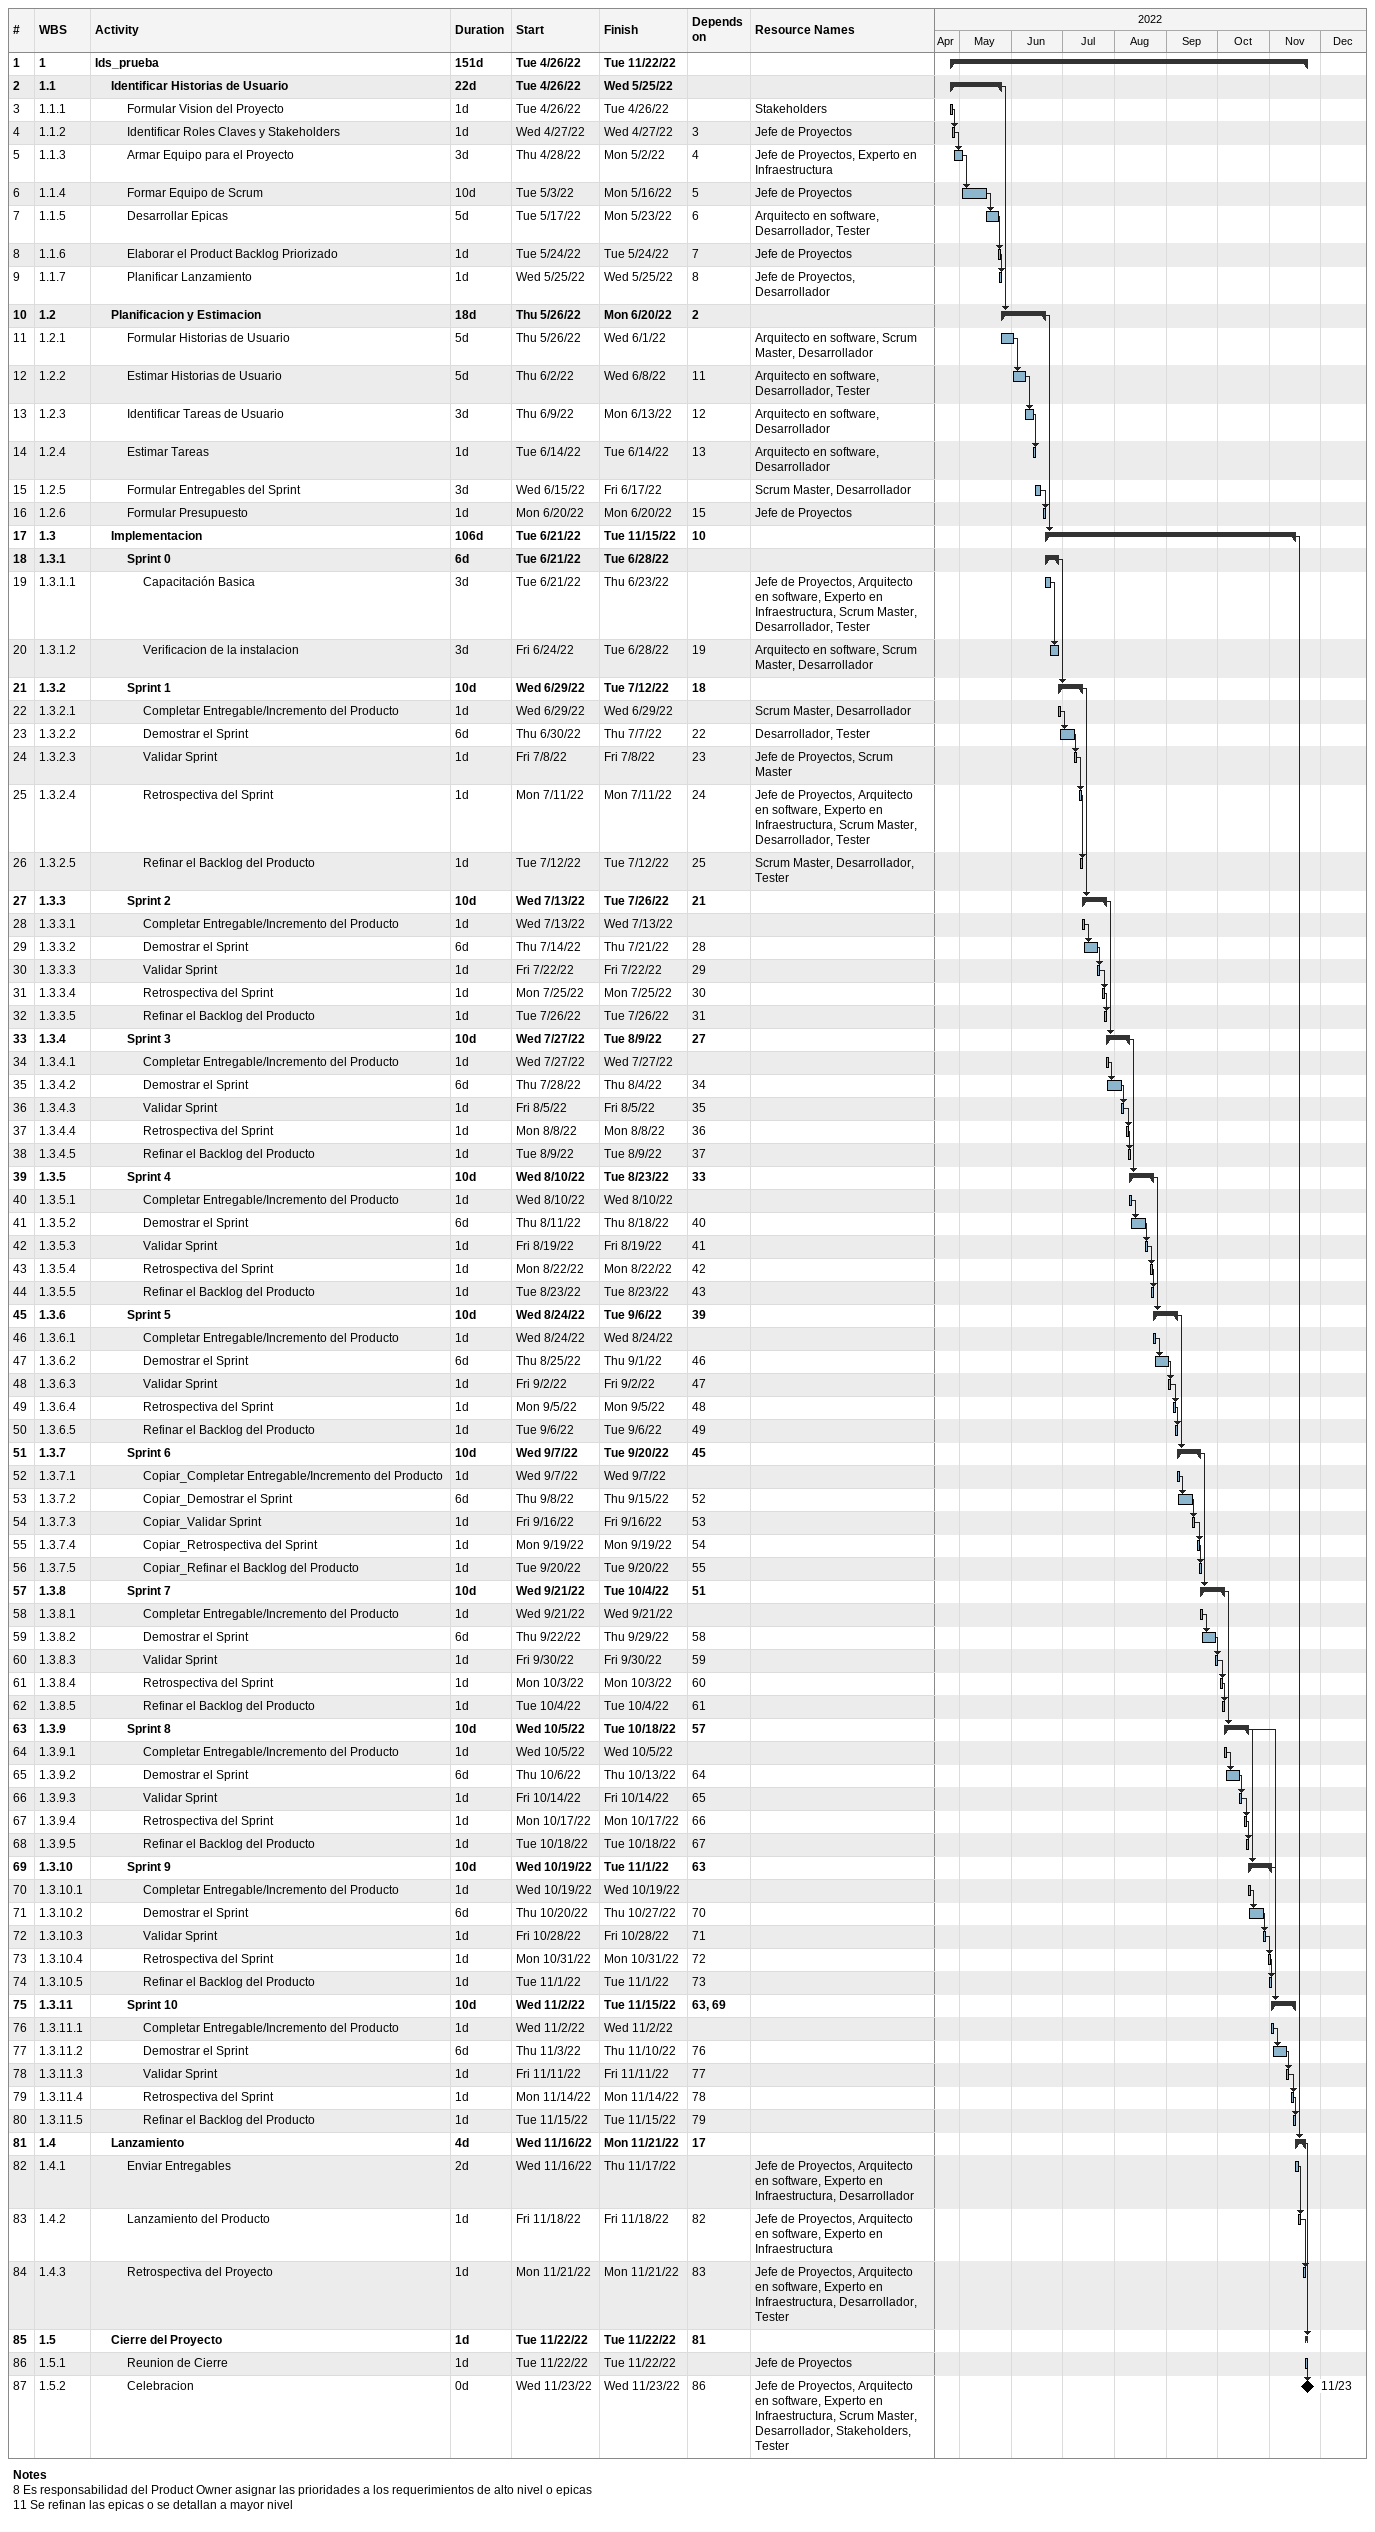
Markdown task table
| ID | WBS | Task | Duration | Start | Finish | Predecessors | Resources |
|---|---|---|---|---|---|---|---|
| 1 | 1 | **Ids_prueba** | 151d | 2022-04-26 | 2022-11-22 |  |  |
| 2 | 1.1 | **Identificar Historias de Usuario** | 22d | 2022-04-26 | 2022-05-25 |  |  |
| 3 | 1.1.1 | Formular Vision del Proyecto | 1d | 2022-04-26 | 2022-04-26 |  | Stakeholders |
| 4 | 1.1.2 | Identificar Roles Claves y Stakeholders | 1d | 2022-04-27 | 2022-04-27 | 3 | Jefe de Proyectos |
| 5 | 1.1.3 | Armar Equipo para el Proyecto | 3d | 2022-04-28 | 2022-05-02 | 4 | Jefe de Proyectos, Experto en Infraestructura |
| 6 | 1.1.4 | Formar Equipo de Scrum | 10d | 2022-05-03 | 2022-05-16 | 5 | Jefe de Proyectos |
| 7 | 1.1.5 | Desarrollar Epicas | 5d | 2022-05-17 | 2022-05-23 | 6 | Arquitecto en software, Desarrollador, Tester |
| 8 | 1.1.6 | Elaborar el Product Backlog Priorizado | 1d | 2022-05-24 | 2022-05-24 | 7 | Jefe de Proyectos |
| 9 | 1.1.7 | Planificar Lanzamiento | 1d | 2022-05-25 | 2022-05-25 | 8 | Jefe de Proyectos, Desarrollador |
| 10 | 1.2 | **Planificacion y Estimacion** | 18d | 2022-05-26 | 2022-06-20 | 2 |  |
| 11 | 1.2.1 | Formular Historias de Usuario | 5d | 2022-05-26 | 2022-06-01 |  | Arquitecto en software, Scrum Master, Desarrollador |
| 12 | 1.2.2 | Estimar Historias de Usuario | 5d | 2022-06-02 | 2022-06-08 | 11 | Arquitecto en software, Desarrollador, Tester |
| 13 | 1.2.3 | Identificar Tareas de Usuario | 3d | 2022-06-09 | 2022-06-13 | 12 | Arquitecto en software, Desarrollador |
| 14 | 1.2.4 | Estimar Tareas | 1d | 2022-06-14 | 2022-06-14 | 13 | Arquitecto en software, Desarrollador |
| 15 | 1.2.5 | Formular Entregables del Sprint | 3d | 2022-06-15 | 2022-06-17 |  | Scrum Master, Desarrollador |
| 16 | 1.2.6 | Formular Presupuesto | 1d | 2022-06-20 | 2022-06-20 | 15 | Jefe de Proyectos |
| 17 | 1.3 | **Implementacion** | 106d | 2022-06-21 | 2022-11-15 | 10 |  |
| 18 | 1.3.1 | **Sprint 0** | 6d | 2022-06-21 | 2022-06-28 |  |  |
| 19 | 1.3.1.1 | Capacitación Basica | 3d | 2022-06-21 | 2022-06-23 |  | Jefe de Proyectos, Arquitecto en software, Experto en Infraestructura, Scrum Master, Desarrollador, Tester |
| 20 | 1.3.1.2 | Verificacion de la instalacion | 3d | 2022-06-24 | 2022-06-28 | 19 | Arquitecto en software, Scrum Master, Desarrollador |
| 21 | 1.3.2 | **Sprint 1** | 10d | 2022-06-29 | 2022-07-12 | 18 |  |
| 22 | 1.3.2.1 | Completar Entregable/Incremento del Producto | 1d | 2022-06-29 | 2022-06-29 |  | Scrum Master, Desarrollador |
| 23 | 1.3.2.2 | Demostrar el Sprint | 6d | 2022-06-30 | 2022-07-07 | 22 | Desarrollador, Tester |
| 24 | 1.3.2.3 | Validar Sprint | 1d | 2022-07-08 | 2022-07-08 | 23 | Jefe de Proyectos, Scrum Master |
| 25 | 1.3.2.4 | Retrospectiva del Sprint | 1d | 2022-07-11 | 2022-07-11 | 24 | Jefe de Proyectos, Arquitecto en software, Experto en Infraestructura, Scrum Master, Desarrollador, Tester |
| 26 | 1.3.2.5 | Refinar el Backlog del Producto | 1d | 2022-07-12 | 2022-07-12 | 25 | Scrum Master, Desarrollador, Tester |
| 27 | 1.3.3 | **Sprint 2** | 10d | 2022-07-13 | 2022-07-26 | 21 |  |
| 28 | 1.3.3.1 | Completar Entregable/Incremento del Producto | 1d | 2022-07-13 | 2022-07-13 |  |  |
| 29 | 1.3.3.2 | Demostrar el Sprint | 6d | 2022-07-14 | 2022-07-21 | 28 |  |
| 30 | 1.3.3.3 | Validar Sprint | 1d | 2022-07-22 | 2022-07-22 | 29 |  |
| 31 | 1.3.3.4 | Retrospectiva del Sprint | 1d | 2022-07-25 | 2022-07-25 | 30 |  |
| 32 | 1.3.3.5 | Refinar el Backlog del Producto | 1d | 2022-07-26 | 2022-07-26 | 31 |  |
| 33 | 1.3.4 | **Sprint 3** | 10d | 2022-07-27 | 2022-08-09 | 27 |  |
| 34 | 1.3.4.1 | Completar Entregable/Incremento del Producto | 1d | 2022-07-27 | 2022-07-27 |  |  |
| 35 | 1.3.4.2 | Demostrar el Sprint | 6d | 2022-07-28 | 2022-08-04 | 34 |  |
| 36 | 1.3.4.3 | Validar Sprint | 1d | 2022-08-05 | 2022-08-05 | 35 |  |
| 37 | 1.3.4.4 | Retrospectiva del Sprint | 1d | 2022-08-08 | 2022-08-08 | 36 |  |
| 38 | 1.3.4.5 | Refinar el Backlog del Producto | 1d | 2022-08-09 | 2022-08-09 | 37 |  |
| 39 | 1.3.5 | **Sprint 4** | 10d | 2022-08-10 | 2022-08-23 | 33 |  |
| 40 | 1.3.5.1 | Completar Entregable/Incremento del Producto | 1d | 2022-08-10 | 2022-08-10 |  |  |
| 41 | 1.3.5.2 | Demostrar el Sprint | 6d | 2022-08-11 | 2022-08-18 | 40 |  |
| 42 | 1.3.5.3 | Validar Sprint | 1d | 2022-08-19 | 2022-08-19 | 41 |  |
| 43 | 1.3.5.4 | Retrospectiva del Sprint | 1d | 2022-08-22 | 2022-08-22 | 42 |  |
| 44 | 1.3.5.5 | Refinar el Backlog del Producto | 1d | 2022-08-23 | 2022-08-23 | 43 |  |
| 45 | 1.3.6 | **Sprint 5** | 10d | 2022-08-24 | 2022-09-06 | 39 |  |
| 46 | 1.3.6.1 | Completar Entregable/Incremento del Producto | 1d | 2022-08-24 | 2022-08-24 |  |  |
| 47 | 1.3.6.2 | Demostrar el Sprint | 6d | 2022-08-25 | 2022-09-01 | 46 |  |
| 48 | 1.3.6.3 | Validar Sprint | 1d | 2022-09-02 | 2022-09-02 | 47 |  |
| 49 | 1.3.6.4 | Retrospectiva del Sprint | 1d | 2022-09-05 | 2022-09-05 | 48 |  |
| 50 | 1.3.6.5 | Refinar el Backlog del Producto | 1d | 2022-09-06 | 2022-09-06 | 49 |  |
| 51 | 1.3.7 | **Sprint 6** | 10d | 2022-09-07 | 2022-09-20 | 45 |  |
| 52 | 1.3.7.1 | Copiar_Completar Entregable/Incremento del Producto | 1d | 2022-09-07 | 2022-09-07 |  |  |
| 53 | 1.3.7.2 | Copiar_Demostrar el Sprint | 6d | 2022-09-08 | 2022-09-15 | 52 |  |
| 54 | 1.3.7.3 | Copiar_Validar Sprint | 1d | 2022-09-16 | 2022-09-16 | 53 |  |
| 55 | 1.3.7.4 | Copiar_Retrospectiva del Sprint | 1d | 2022-09-19 | 2022-09-19 | 54 |  |
| 56 | 1.3.7.5 | Copiar_Refinar el Backlog del Producto | 1d | 2022-09-20 | 2022-09-20 | 55 |  |
| 57 | 1.3.8 | **Sprint 7** | 10d | 2022-09-21 | 2022-10-04 | 51 |  |
| 58 | 1.3.8.1 | Completar Entregable/Incremento del Producto | 1d | 2022-09-21 | 2022-09-21 |  |  |
| 59 | 1.3.8.2 | Demostrar el Sprint | 6d | 2022-09-22 | 2022-09-29 | 58 |  |
| 60 | 1.3.8.3 | Validar Sprint | 1d | 2022-09-30 | 2022-09-30 | 59 |  |
| 61 | 1.3.8.4 | Retrospectiva del Sprint | 1d | 2022-10-03 | 2022-10-03 | 60 |  |
| 62 | 1.3.8.5 | Refinar el Backlog del Producto | 1d | 2022-10-04 | 2022-10-04 | 61 |  |
| 63 | 1.3.9 | **Sprint 8** | 10d | 2022-10-05 | 2022-10-18 | 57 |  |
| 64 | 1.3.9.1 | Completar Entregable/Incremento del Producto | 1d | 2022-10-05 | 2022-10-05 |  |  |
| 65 | 1.3.9.2 | Demostrar el Sprint | 6d | 2022-10-06 | 2022-10-13 | 64 |  |
| 66 | 1.3.9.3 | Validar Sprint | 1d | 2022-10-14 | 2022-10-14 | 65 |  |
| 67 | 1.3.9.4 | Retrospectiva del Sprint | 1d | 2022-10-17 | 2022-10-17 | 66 |  |
| 68 | 1.3.9.5 | Refinar el Backlog del Producto | 1d | 2022-10-18 | 2022-10-18 | 67 |  |
| 69 | 1.3.10 | **Sprint 9** | 10d | 2022-10-19 | 2022-11-01 | 63 |  |
| 70 | 1.3.10.1 | Completar Entregable/Incremento del Producto | 1d | 2022-10-19 | 2022-10-19 |  |  |
| 71 | 1.3.10.2 | Demostrar el Sprint | 6d | 2022-10-20 | 2022-10-27 | 70 |  |
| 72 | 1.3.10.3 | Validar Sprint | 1d | 2022-10-28 | 2022-10-28 | 71 |  |
| 73 | 1.3.10.4 | Retrospectiva del Sprint | 1d | 2022-10-31 | 2022-10-31 | 72 |  |
| 74 | 1.3.10.5 | Refinar el Backlog del Producto | 1d | 2022-11-01 | 2022-11-01 | 73 |  |
| 75 | 1.3.11 | **Sprint 10** | 10d | 2022-11-02 | 2022-11-15 | 63, 69 |  |
| 76 | 1.3.11.1 | Completar Entregable/Incremento del Producto | 1d | 2022-11-02 | 2022-11-02 |  |  |
| 77 | 1.3.11.2 | Demostrar el Sprint | 6d | 2022-11-03 | 2022-11-10 | 76 |  |
| 78 | 1.3.11.3 | Validar Sprint | 1d | 2022-11-11 | 2022-11-11 | 77 |  |
| 79 | 1.3.11.4 | Retrospectiva del Sprint | 1d | 2022-11-14 | 2022-11-14 | 78 |  |
| 80 | 1.3.11.5 | Refinar el Backlog del Producto | 1d | 2022-11-15 | 2022-11-15 | 79 |  |
| 81 | 1.4 | **Lanzamiento** | 4d | 2022-11-16 | 2022-11-21 | 17 |  |
| 82 | 1.4.1 | Enviar Entregables | 2d | 2022-11-16 | 2022-11-17 |  | Jefe de Proyectos, Arquitecto en software, Experto en Infraestructura, Desarrollador |
| 83 | 1.4.2 | Lanzamiento del Producto | 1d | 2022-11-18 | 2022-11-18 | 82 | Jefe de Proyectos, Arquitecto en software, Experto en Infraestructura |
| 84 | 1.4.3 | Retrospectiva del Proyecto | 1d | 2022-11-21 | 2022-11-21 | 83 | Jefe de Proyectos, Arquitecto en software, Experto en Infraestructura, Desarrollador, Tester |
| 85 | 1.5 | **Cierre del Proyecto** | 1d | 2022-11-22 | 2022-11-22 | 81 |  |
| 86 | 1.5.1 | Reunion de Cierre | 1d | 2022-11-22 | 2022-11-22 |  | Jefe de Proyectos |
| 87 | 1.5.2 | Celebracion | 0d | 2022-11-23 | 2022-11-23 | 86 | Jefe de Proyectos, Arquitecto en software, Experto en Infraestructura, Scrum Master, Desarrollador, Stakeholders, Tester |

Notes
- 8: Es responsabilidad del Product Owner asignar las prioridades a los requerimientos de alto nivel o epicas
- 11: Se refinan las epicas o se detallan a mayor nivel
